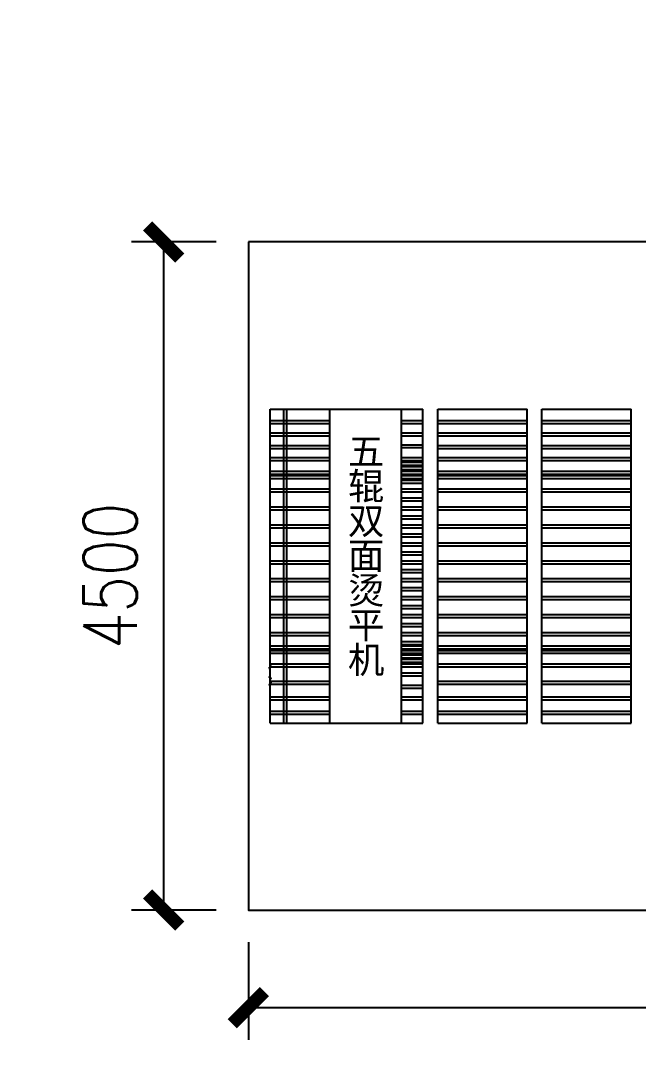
# Model space of a CAD drawing. Header units: millimetres. Extents: x 28866 to 196092, y 16567 to 68963.
# Drawn here: x 77608 to 81765, y 49413 to 56415 of the extents above; entities that cross this region are included whole.
import ezdxf

# ---------------------------------------------------------------- set-up
doc = ezdxf.new("R2010")
doc.units = ezdxf.units.MM
for name, color, linetype in [('font_blue', 142, 'Continuous'), ('font_grey', 254, 'Continuous'), ('green', 122, 'Continuous')]:
    doc.layers.add(name, color=color, linetype=linetype)
doc.styles.add('ROMANS', font='ROMANS.shx', dxfattribs={"width": 0.8, "bigfont": 'hhztxt.shx'})
doc.styles.get("Standard").update_dxf_attribs({"font": 'arial.ttf', "height": 200})
doc.dimstyles.new('dim1-150', dxfattribs={"dimscale": 180, "dimtxt": 2, "dimasz": 1.2, "dimexe": 1.2, "dimexo": 1.2, "dimgap": 1, "dimtad": 1, "dimdec": 0, "dimdsep": 46, "dimtxsty": 'ROMANS', "dimblk": 'ARCHTICK', "dimcen": 0, "dimadec": 0, "dimazin": 0, "dimtfac": 0.71, "dimtdec": 0, "dimtix": 1, "dimtmove": 0, "dimatfit": 3, "dimldrblk": 'ARCHTICK', "dimfxl": 0, "dimtolj": 1, "dimtzin": 0, "dimarcsym": 0})

# ---------------------------------------------------------------- blocks, each defined once
blk = doc.blocks.new('_ArchTick')
at = {"color": 0, "linetype": 'ByBlock', "const_width": 0.4}
blk.add_lwpolyline([(-0.5, -0.5), (0.5, 0.5)], dxfattribs=at)
blk = doc.blocks.new('*D39')
at = {"layer": 'Defpoints', "color": 0, "transparency": 16777216}
for p in [(79140.3, 54924.8), (78570, 50424.8), (79140.3, 50424.8)]:
    blk.add_point(p, dxfattribs=at)
at = {"layer": 'font_grey', "color": 0, "lineweight": -2, "transparency": 16777216}
for p, q in [((78924.3, 54924.8), (78354, 54924.8)), ((78570, 54924.8), (78570, 50424.8)), ((78924.3, 50424.8), (78354, 50424.8))]:
    blk.add_line(p, q, dxfattribs=at)
at = {"layer": 'font_grey', "color": 0, "lineweight": -2, "transparency": 16777216, "xscale": 216, "yscale": 216, "zscale": 216}
for p, rotation in [((78570, 54924.8), 90), ((78570, 50424.8), 270)]:
    blk.add_blockref('_ArchTick', p, dxfattribs=dict(at, rotation=rotation))
at = {"layer": 'font_grey', "color": 0, "transparency": 16777216, "insert": (78210, 52674.8), "char_height": 360, "attachment_point": 5, "rotation": 90, "style": 'ROMANS'}
blk.add_mtext('\\A1;4500', dxfattribs=at)
blk = doc.blocks.new('*D40')
at = {"layer": 'Defpoints', "color": 0, "transparency": 16777216}
for p in [(79140.3, 50424.8), (85840.3, 50424.8), (85840.3, 49767.5)]:
    blk.add_point(p, dxfattribs=at)
at = {"layer": 'font_grey', "color": 0, "lineweight": -2, "transparency": 16777216}
for p, q in [((79140.3, 50208.8), (79140.3, 49551.5)), ((85840.3, 50208.8), (85840.3, 49551.5)), ((79140.3, 49767.5), (85840.3, 49767.5))]:
    blk.add_line(p, q, dxfattribs=at)
at = {"layer": 'font_grey', "color": 0, "lineweight": -2, "transparency": 16777216, "xscale": 216, "yscale": 216, "zscale": 216, "rotation": 180}
blk.add_blockref('_ArchTick', (79140.3, 49767.5), dxfattribs=at)
at = {"layer": 'font_grey', "color": 0, "lineweight": -2, "transparency": 16777216, "xscale": 216, "yscale": 216, "zscale": 216}
blk.add_blockref('_ArchTick', (85840.3, 49767.5), dxfattribs=at)
at = {"layer": 'font_grey', "color": 0, "transparency": 16777216, "insert": (82490.3, 50127.5), "char_height": 360, "attachment_point": 5, "style": 'ROMANS'}
blk.add_mtext('\\A1;6700', dxfattribs=at)

msp = doc.modelspace()

# ---------------------------------------------------------------- hatches: boundary and pattern name
at = {"layer": 'font_grey'}
h = msp.add_hatch(dxfattribs=at)
h.set_pattern_fill('ANSI32', color=8, scale=40)
h.paths.add_polyline_path([(76417.2, 64343.2), (77612, 64343.2), (77612, 64883.2), (76417.2, 64883.2)], flags=9)
h.paths.add_polyline_path([(75304.3, 64343.2), (76224.9, 64343.2), (76224.9, 64883.2), (75304.3, 64883.2)], flags=9)
h.paths.add_polyline_path([(73917.2, 64343.2), (75112, 64343.2), (75112, 64883.2), (73917.2, 64883.2)], flags=9)
h.paths.add_polyline_path([(93981.5, 29818.6), (94570.6, 29818.6), (94570.6, 32040.1), (93981.5, 32040.1)], flags=9)
h.paths.add_polyline_path([(93981.5, 34818.6), (94570.6, 34818.6), (94570.6, 37040.1), (93981.5, 37040.1)], flags=9)
h.paths.add_polyline_path([(85393, 39314.8), (85746.5, 39314.8), (85746.5, 40177.7), (85393, 40177.7)], flags=9)
h.paths.add_polyline_path([(79750.6, 38798.3), (80104, 38798.3), (80104, 40666.9), (79750.6, 40666.9)], flags=9)
h.paths.add_polyline_path([(85393, 45824.6), (85746.5, 45824.6), (85746.5, 46687.6), (85393, 46687.6)], flags=9)
h.paths.add_polyline_path([(79750.6, 45308.2), (80104, 45308.2), (80104, 47176.8), (79750.6, 47176.8)], flags=9)
h.paths.add_polyline_path([(85393, 52318.1), (85746.5, 52318.1), (85746.5, 53181), (85393, 53181)], flags=9)
h.paths.add_polyline_path([(79750.6, 51801.6), (80104, 51801.6), (80104, 53670.2), (79750.6, 53670.2)], flags=9)
h.paths.add_polyline_path([(93981.5, 39818.6), (94570.6, 39818.6), (94570.6, 42040.1), (93981.5, 42040.1)], flags=9)
h.paths.add_polyline_path([(69497.9, 38643.9), (70083.7, 38643.9), (70083.7, 40325.1), (69497.9, 40325.1)], flags=9)
h.paths.add_polyline_path([(69497.9, 41979.3), (70083.7, 41979.3), (70083.7, 43660.6), (69497.9, 43660.6)], flags=9)
h.paths.add_polyline_path([(69497.9, 45650.5), (70083.7, 45650.5), (70083.7, 47331.8), (69497.9, 47331.8)], flags=9)
h.paths.add_polyline_path([(69497.9, 48985.9), (70083.7, 48985.9), (70083.7, 50667.2), (69497.9, 50667.2)], flags=9)
h.paths.add_polyline_path([(69497.9, 52343.7), (70083.7, 52343.7), (70083.7, 54025), (69497.9, 54025)], flags=9)
h.paths.add_polyline_path([(84534.4, 60474.8), (84534.4, 59700.5), (86454.9, 59700.5), (86454.9, 60474.8)], flags=9)
h.paths.add_polyline_path([(70146.9, 38769.4), (72063.1, 38769.4), (72063.1, 39541.5), (70146.9, 39541.5)], flags=9)
h.paths.add_polyline_path([(70146.9, 36469.4), (72063.1, 36469.4), (72063.1, 37241.5), (70146.9, 37241.5)], flags=9)
h.paths.add_polyline_path([(70146.9, 43369.4), (72063.1, 43369.4), (72063.1, 44141.5), (70146.9, 44141.5)], flags=9)
h.paths.add_polyline_path([(70146.9, 41069.4), (72063.1, 41069.4), (72063.1, 41841.5), (70146.9, 41841.5)], flags=9)
h.paths.add_polyline_path([(70146.9, 47969.4), (72063.1, 47969.4), (72063.1, 48741.5), (70146.9, 48741.5)], flags=9)
h.paths.add_polyline_path([(70146.9, 45669.4), (72063.1, 45669.4), (72063.1, 46441.5), (70146.9, 46441.5)], flags=9)
h.paths.add_polyline_path([(85283.2, 61870.6), (87199.4, 61870.6), (87199.4, 62642.7), (85283.2, 62642.7)], flags=9)
h.paths.add_polyline_path([(81606.9, 65061.2), (82381.2, 65061.2), (82381.2, 66981.8), (81606.9, 66981.8)], flags=9)
h.paths.add_polyline_path([(79106.9, 65061.2), (79881.2, 65061.2), (79881.2, 66981.8), (79106.9, 66981.8)], flags=9)
h.paths.add_polyline_path([(76606.9, 65061.2), (77381.2, 65061.2), (77381.2, 66981.8), (76606.9, 66981.8)], flags=9)
h.paths.add_polyline_path([(74067.8, 65061.2), (74842.1, 65061.2), (74842.1, 66981.8), (74067.8, 66981.8)], flags=9)
h.paths.add_polyline_path([(70146.9, 54869.4), (72063.1, 54869.4), (72063.1, 55641.5), (70146.9, 55641.5)], flags=9)
h.paths.add_polyline_path([(70146.9, 52569.4), (72063.1, 52569.4), (72063.1, 53341.5), (70146.9, 53341.5)], flags=9)
h.paths.add_polyline_path([(70146.9, 50269.4), (72063.1, 50269.4), (72063.1, 51041.5), (70146.9, 51041.5)], flags=9)

# ---------------------------------------------------------------- linework, layer by layer
at = {"layer": 'green'}
for p, q in [((79286.8, 51682.8), (79286.8, 53797.7)), ((79286.8, 53797.7), (79689.3, 53797.7)), ((79379.4, 51682.8), (79379.4, 53797.7)), ((79399.5, 51682.8), (79399.5, 53797.7)), ((79689.3, 53797.7), (80315.6, 53797.7)), ((79689.3, 51682.8), (79689.3, 53797.7)), ((80170.9, 51682.8), (80170.9, 53797.7)), ((80315.6, 51682.8), (80315.6, 53797.7)), ((80415.2, 51682.8), (80415.2, 53797.7)), ((80415.2, 53797.7), (81016.7, 53797.7)), ((81016.7, 51682.8), (81016.7, 53797.7)), ((81116.4, 51682.8), (81116.4, 53797.7)), ((81116.4, 53797.7), (81717.8, 53797.7)), ((81717.8, 51682.8), (81717.8, 53797.7)), ((79286.8, 53722.1), (79689.3, 53722.1)), ((80170.9, 53722.1), (80315.6, 53722.1)), ((80415.2, 53722.1), (81016.7, 53722.1)), ((81116.4, 53722.1), (81717.8, 53722.1)), ((79286.8, 53702), (79689.3, 53702)), ((79286.8, 53638.7), (79689.3, 53638.7)), ((79689.3, 51783.5), (79689.3, 53697)), ((80170.9, 53702), (80315.6, 53702)), ((80170.9, 53638.7), (80315.6, 53638.7)), ((80415.2, 53702), (81016.7, 53702)), ((80415.2, 53638.7), (81016.7, 53638.7)), ((81116.4, 53702), (81717.8, 53702)), ((81116.4, 53638.7), (81717.8, 53638.7)), ((81717.8, 51783.5), (81717.8, 53697)), ((79286.8, 53618.6), (79689.3, 53618.6)), ((80170.9, 53618.6), (80315.6, 53618.6)), ((80415.2, 53618.6), (81016.7, 53618.6)), ((81116.4, 53618.6), (81717.8, 53618.6)), ((79286.8, 53553.3), (79689.3, 53553.3)), ((79286.8, 53533.2), (79689.3, 53533.2)), ((80170.9, 53559.5), (80315.6, 53559.5)), ((80170.9, 53539.4), (80315.6, 53539.4)), ((80415.2, 53553.3), (81016.7, 53553.3)), ((80415.2, 53533.2), (81016.7, 53533.2)), ((81116.4, 53553.3), (81717.8, 53553.3)), ((81116.4, 53533.2), (81717.8, 53533.2)), ((79286.8, 53473.1), (79689.3, 53473.1)), ((79286.8, 53453), (79689.3, 53453)), ((80170.9, 53473.1), (80315.6, 53473.1)), ((80170.9, 53453), (80315.6, 53453)), ((80170.9, 53442.2), (80238, 53442.2)), ((80170.9, 53442.2), (80238, 53442.2)), ((80170.9, 53442.2), (80238, 53442.2)), ((80170.9, 53442.2), (80315.6, 53442.2)), ((80415.2, 53473.1), (81016.7, 53473.1)), ((80415.2, 53453), (81016.7, 53453)), ((81116.4, 53473.1), (81717.8, 53473.1)), ((81116.4, 53453), (81717.8, 53453)), ((79286.8, 53381.9), (79689.3, 53381.9)), ((79286.8, 53381.9), (79689.3, 53381.9)), ((79286.8, 53381.9), (79689.3, 53381.9)), ((79286.8, 53381.9), (79689.3, 53381.9)), ((79286.8, 53361.7), (79689.3, 53361.7)), ((79286.8, 53361.7), (79689.3, 53361.7)), ((79286.8, 53361.7), (79689.3, 53361.7)), ((79286.8, 53361.7), (79689.3, 53361.7)), ((80170.9, 53422.1), (80238, 53422.1)), ((80170.9, 53422.1), (80238, 53422.1)), ((80170.9, 53422.1), (80238, 53422.1)), ((80170.9, 53422.1), (80315.6, 53422.1)), ((80170.9, 53412.7), (80238, 53412.7)), ((80170.9, 53412.7), (80315.6, 53412.7)), ((80170.9, 53392.6), (80238, 53392.6)), ((80170.9, 53392.6), (80315.6, 53392.6)), ((80170.9, 53381.9), (80238, 53381.9)), ((80170.9, 53381.9), (80238, 53381.9)), ((80170.9, 53381.9), (80238, 53381.9)), ((80170.9, 53381.9), (80315.6, 53381.9)), ((80170.9, 53361.7), (80238, 53361.7)), ((80170.9, 53361.7), (80238, 53361.7)), ((80170.9, 53361.7), (80238, 53361.7)), ((80170.9, 53361.7), (80315.6, 53361.7)), ((80415.2, 53381.9), (81016.7, 53381.9)), ((80415.2, 53381.9), (81016.7, 53381.9)), ((80415.2, 53381.9), (81016.7, 53381.9)), ((80415.2, 53381.9), (81016.7, 53381.9)), ((80415.2, 53361.7), (81016.7, 53361.7)), ((80415.2, 53361.7), (81016.7, 53361.7)), ((80415.2, 53361.7), (81016.7, 53361.7)), ((80415.2, 53361.7), (81016.7, 53361.7)), ((81116.4, 53381.9), (81717.8, 53381.9)), ((81116.4, 53381.9), (81717.8, 53381.9)), ((81116.4, 53381.9), (81717.8, 53381.9)), ((81116.4, 53381.9), (81717.8, 53381.9)), ((81116.4, 53361.7), (81717.8, 53361.7)), ((81116.4, 53361.7), (81717.8, 53361.7)), ((81116.4, 53361.7), (81717.8, 53361.7)), ((81116.4, 53361.7), (81717.8, 53361.7)), ((79286.8, 53352.3), (79689.3, 53352.3)), ((79286.8, 53352.3), (79689.3, 53352.3)), ((79286.8, 53352.3), (79689.3, 53352.3)), ((79286.8, 53332.2), (79689.3, 53332.2)), ((79286.8, 53332.2), (79689.3, 53332.2)), ((79286.8, 53332.2), (79689.3, 53332.2)), ((80170.9, 53352.3), (80238, 53352.3)), ((80170.9, 53352.3), (80238, 53352.3)), ((80170.9, 53352.3), (80315.6, 53352.3)), ((80170.9, 53332.2), (80238, 53332.2)), ((80170.9, 53332.2), (80238, 53332.2)), ((80170.9, 53332.2), (80315.6, 53332.2)), ((80170.9, 53321.5), (80238, 53321.5)), ((80170.9, 53321.5), (80238, 53321.5)), ((80170.9, 53321.5), (80238, 53321.5)), ((80170.9, 53321.5), (80315.6, 53321.5)), ((80170.9, 53301.3), (80238, 53301.3)), ((80170.9, 53301.3), (80238, 53301.3)), ((80170.9, 53301.3), (80238, 53301.3)), ((80170.9, 53301.3), (80315.6, 53301.3)), ((80415.2, 53352.3), (81016.7, 53352.3)), ((80415.2, 53352.3), (81016.7, 53352.3)), ((80415.2, 53352.3), (81016.7, 53352.3)), ((80415.2, 53332.2), (81016.7, 53332.2)), ((80415.2, 53332.2), (81016.7, 53332.2)), ((80415.2, 53332.2), (81016.7, 53332.2)), ((81116.4, 53352.3), (81717.8, 53352.3)), ((81116.4, 53352.3), (81717.8, 53352.3)), ((81116.4, 53352.3), (81717.8, 53352.3)), ((81116.4, 53332.2), (81717.8, 53332.2)), ((81116.4, 53332.2), (81717.8, 53332.2)), ((81116.4, 53332.2), (81717.8, 53332.2)), ((79286.8, 53261.1), (79689.3, 53261.1)), ((79286.8, 53261.1), (79689.3, 53261.1)), ((79286.8, 53261.1), (79689.3, 53261.1)), ((79286.8, 53240.9), (79689.3, 53240.9)), ((79286.8, 53240.9), (79689.3, 53240.9)), ((79286.8, 53240.9), (79689.3, 53240.9)), ((80170.9, 53261.1), (80238, 53261.1)), ((80170.9, 53261.1), (80238, 53261.1)), ((80170.9, 53261.1), (80315.6, 53261.1)), ((80170.9, 53240.9), (80238, 53240.9)), ((80170.9, 53240.9), (80238, 53240.9)), ((80170.9, 53240.9), (80315.6, 53240.9)), ((80415.2, 53261.1), (81016.7, 53261.1)), ((80415.2, 53261.1), (81016.7, 53261.1)), ((80415.2, 53261.1), (81016.7, 53261.1)), ((80415.2, 53240.9), (81016.7, 53240.9)), ((80415.2, 53240.9), (81016.7, 53240.9)), ((80415.2, 53240.9), (81016.7, 53240.9)), ((81116.4, 53261.1), (81717.8, 53261.1)), ((81116.4, 53261.1), (81717.8, 53261.1)), ((81116.4, 53261.1), (81717.8, 53261.1)), ((81116.4, 53240.9), (81717.8, 53240.9)), ((81116.4, 53240.9), (81717.8, 53240.9)), ((81116.4, 53240.9), (81717.8, 53240.9)), ((80170.9, 53200.7), (80238, 53200.7)), ((80170.9, 53200.7), (80315.6, 53200.7)), ((80170.9, 53180.6), (80238, 53180.6)), ((80170.9, 53180.6), (80315.6, 53180.6)), ((79286.8, 53140.3), (79689.3, 53140.3)), ((79286.8, 53120.2), (79689.3, 53120.2)), ((80170.9, 53140.3), (80315.6, 53140.3)), ((80170.9, 53120.2), (80315.6, 53120.2)), ((80170.9, 53079.9), (80238, 53079.9)), ((80170.9, 53079.9), (80315.6, 53079.9)), ((80415.2, 53140.3), (81016.7, 53140.3)), ((80415.2, 53120.2), (81016.7, 53120.2)), ((81116.4, 53140.3), (81717.8, 53140.3)), ((81116.4, 53120.2), (81717.8, 53120.2)), ((79286.8, 53019.5), (79689.3, 53019.5)), ((79286.8, 53019.5), (79689.3, 53019.5)), ((79286.8, 53019.5), (79689.3, 53019.5)), ((80170.9, 53059.8), (80238, 53059.8)), ((80170.9, 53059.8), (80315.6, 53059.8)), ((80170.9, 53019.5), (80238, 53019.5)), ((80170.9, 53019.5), (80238, 53019.5)), ((80170.9, 53019.5), (80315.6, 53019.5)), ((80415.2, 53019.5), (81016.7, 53019.5)), ((80415.2, 53019.5), (81016.7, 53019.5)), ((80415.2, 53019.5), (81016.7, 53019.5)), ((81116.4, 53019.5), (81717.8, 53019.5)), ((81116.4, 53019.5), (81717.8, 53019.5)), ((81116.4, 53019.5), (81717.8, 53019.5)), ((79286.8, 52999.4), (79689.3, 52999.4)), ((79286.8, 52999.4), (79689.3, 52999.4)), ((79286.8, 52999.4), (79689.3, 52999.4)), ((80170.9, 52999.4), (80238, 52999.4)), ((80170.9, 52999.4), (80238, 52999.4)), ((80170.9, 52999.4), (80315.6, 52999.4)), ((80170.9, 52959.1), (80238, 52959.1)), ((80170.9, 52959.1), (80238, 52959.1)), ((80170.9, 52959.1), (80238, 52959.1)), ((80170.9, 52959.1), (80315.6, 52959.1)), ((80170.9, 52939), (80238, 52939)), ((80170.9, 52939), (80238, 52939)), ((80170.9, 52939), (80238, 52939)), ((80170.9, 52939), (80315.6, 52939)), ((80415.2, 52999.4), (81016.7, 52999.4)), ((80415.2, 52999.4), (81016.7, 52999.4)), ((80415.2, 52999.4), (81016.7, 52999.4)), ((81116.4, 52999.4), (81717.8, 52999.4)), ((81116.4, 52999.4), (81717.8, 52999.4)), ((81116.4, 52999.4), (81717.8, 52999.4)), ((79286.8, 52898.8), (79689.3, 52898.8)), ((79286.8, 52898.8), (79689.3, 52898.8)), ((79286.8, 52898.8), (79689.3, 52898.8)), ((79286.8, 52898.8), (79689.3, 52898.8)), ((79286.8, 52898.8), (79689.3, 52898.8)), ((79286.8, 52878.6), (79689.3, 52878.6)), ((79286.8, 52878.6), (79689.3, 52878.6)), ((79286.8, 52878.6), (79689.3, 52878.6)), ((79286.8, 52878.6), (79689.3, 52878.6)), ((79286.8, 52878.6), (79689.3, 52878.6)), ((80170.9, 52898.8), (80238, 52898.8)), ((80170.9, 52898.8), (80238, 52898.8)), ((80170.9, 52898.8), (80238, 52898.8)), ((80170.9, 52898.8), (80238, 52898.8)), ((80170.9, 52898.8), (80315.6, 52898.8)), ((80170.9, 52878.6), (80238, 52878.6)), ((80170.9, 52878.6), (80238, 52878.6)), ((80170.9, 52878.6), (80238, 52878.6)), ((80170.9, 52878.6), (80238, 52878.6)), ((80170.9, 52878.6), (80315.6, 52878.6)), ((80415.2, 52898.8), (81016.7, 52898.8)), ((80415.2, 52898.8), (81016.7, 52898.8)), ((80415.2, 52898.8), (81016.7, 52898.8)), ((80415.2, 52898.8), (81016.7, 52898.8)), ((80415.2, 52898.8), (81016.7, 52898.8)), ((80415.2, 52878.6), (81016.7, 52878.6)), ((80415.2, 52878.6), (81016.7, 52878.6)), ((80415.2, 52878.6), (81016.7, 52878.6)), ((80415.2, 52878.6), (81016.7, 52878.6)), ((80415.2, 52878.6), (81016.7, 52878.6)), ((81116.4, 52898.8), (81717.8, 52898.8)), ((81116.4, 52898.8), (81717.8, 52898.8)), ((81116.4, 52898.8), (81717.8, 52898.8)), ((81116.4, 52898.8), (81717.8, 52898.8)), ((81116.4, 52898.8), (81717.8, 52898.8)), ((81116.4, 52878.6), (81717.8, 52878.6)), ((81116.4, 52878.6), (81717.8, 52878.6)), ((81116.4, 52878.6), (81717.8, 52878.6)), ((81116.4, 52878.6), (81717.8, 52878.6)), ((81116.4, 52878.6), (81717.8, 52878.6)), ((80170.9, 52838.4), (80238, 52838.4)), ((80170.9, 52838.4), (80238, 52838.4)), ((80170.9, 52838.4), (80238, 52838.4)), ((80170.9, 52838.4), (80315.6, 52838.4)), ((80170.9, 52818.2), (80238, 52818.2)), ((80170.9, 52818.2), (80238, 52818.2)), ((80170.9, 52818.2), (80238, 52818.2)), ((80170.9, 52818.2), (80315.6, 52818.2)), ((79286.8, 52778), (79689.3, 52778)), ((79286.8, 52778), (79689.3, 52778)), ((79286.8, 52778), (79689.3, 52778)), ((79286.8, 52778), (79689.3, 52778)), ((79286.8, 52757.9), (79689.3, 52757.9)), ((79286.8, 52757.9), (79689.3, 52757.9)), ((79286.8, 52757.9), (79689.3, 52757.9)), ((79286.8, 52757.9), (79689.3, 52757.9)), ((80170.9, 52778), (80238, 52778)), ((80170.9, 52778), (80238, 52778)), ((80170.9, 52778), (80238, 52778)), ((80170.9, 52778), (80315.6, 52778)), ((80170.9, 52757.9), (80238, 52757.9)), ((80170.9, 52757.9), (80238, 52757.9)), ((80170.9, 52757.9), (80238, 52757.9)), ((80170.9, 52757.9), (80315.6, 52757.9)), ((80415.2, 52778), (81016.7, 52778)), ((80415.2, 52778), (81016.7, 52778)), ((80415.2, 52778), (81016.7, 52778)), ((80415.2, 52778), (81016.7, 52778)), ((80415.2, 52757.9), (81016.7, 52757.9)), ((80415.2, 52757.9), (81016.7, 52757.9)), ((80415.2, 52757.9), (81016.7, 52757.9)), ((80415.2, 52757.9), (81016.7, 52757.9)), ((81116.4, 52778), (81717.8, 52778)), ((81116.4, 52778), (81717.8, 52778)), ((81116.4, 52778), (81717.8, 52778)), ((81116.4, 52778), (81717.8, 52778)), ((81116.4, 52757.9), (81717.8, 52757.9)), ((81116.4, 52757.9), (81717.8, 52757.9)), ((81116.4, 52757.9), (81717.8, 52757.9)), ((81116.4, 52757.9), (81717.8, 52757.9)), ((79286.8, 52657.2), (79689.3, 52657.2)), ((79286.8, 52657.2), (79689.3, 52657.2)), ((80170.9, 52717.6), (80238, 52717.6)), ((80170.9, 52717.6), (80238, 52717.6)), ((80170.9, 52717.6), (80315.6, 52717.6)), ((80170.9, 52697.5), (80238, 52697.5)), ((80170.9, 52697.5), (80238, 52697.5)), ((80170.9, 52697.5), (80315.6, 52697.5)), ((80170.9, 52657.2), (80238, 52657.2)), ((80170.9, 52657.2), (80315.6, 52657.2)), ((80415.2, 52657.2), (81016.7, 52657.2)), ((80415.2, 52657.2), (81016.7, 52657.2)), ((81116.4, 52657.2), (81717.8, 52657.2)), ((81116.4, 52657.2), (81717.8, 52657.2)), ((79286.8, 52637.1), (79689.3, 52637.1)), ((79286.8, 52637.1), (79689.3, 52637.1)), ((80170.9, 52637.1), (80238, 52637.1)), ((80170.9, 52637.1), (80315.6, 52637.1)), ((80170.9, 52596.8), (80315.6, 52596.8)), ((80415.2, 52637.1), (81016.7, 52637.1)), ((80415.2, 52637.1), (81016.7, 52637.1)), ((81116.4, 52637.1), (81717.8, 52637.1)), ((81116.4, 52637.1), (81717.8, 52637.1)), ((79286.8, 52536.4), (79689.3, 52536.4)), ((79286.8, 52536.4), (79689.3, 52536.4)), ((79286.8, 52516.3), (79689.3, 52516.3)), ((79286.8, 52516.3), (79689.3, 52516.3)), ((80170.9, 52576.7), (80315.6, 52576.7)), ((80170.9, 52536.4), (80238, 52536.4)), ((80170.9, 52536.4), (80315.6, 52536.4)), ((80170.9, 52516.3), (80238, 52516.3)), ((80170.9, 52516.3), (80315.6, 52516.3)), ((80415.2, 52536.4), (81016.7, 52536.4)), ((80415.2, 52536.4), (81016.7, 52536.4)), ((80415.2, 52516.3), (81016.7, 52516.3)), ((80415.2, 52516.3), (81016.7, 52516.3)), ((81116.4, 52536.4), (81717.8, 52536.4)), ((81116.4, 52536.4), (81717.8, 52536.4)), ((81116.4, 52516.3), (81717.8, 52516.3)), ((81116.4, 52516.3), (81717.8, 52516.3)), ((80170.9, 52476.1), (80238, 52476.1)), ((80170.9, 52476.1), (80238, 52476.1)), ((80170.9, 52476.1), (80315.6, 52476.1)), ((80170.9, 52455.9), (80238, 52455.9)), ((80170.9, 52455.9), (80238, 52455.9)), ((80170.9, 52455.9), (80315.6, 52455.9)), ((79286.8, 52415.7), (79689.3, 52415.7)), ((79286.8, 52415.7), (79689.3, 52415.7)), ((79286.8, 52415.7), (79689.3, 52415.7)), ((79286.8, 52415.7), (79689.3, 52415.7)), ((79286.8, 52395.5), (79689.3, 52395.5)), ((79286.8, 52395.5), (79689.3, 52395.5)), ((79286.8, 52395.5), (79689.3, 52395.5)), ((79286.8, 52395.5), (79689.3, 52395.5)), ((80170.9, 52415.7), (80238, 52415.7)), ((80170.9, 52415.7), (80238, 52415.7)), ((80170.9, 52415.7), (80238, 52415.7)), ((80170.9, 52415.7), (80315.6, 52415.7)), ((80170.9, 52395.5), (80238, 52395.5)), ((80170.9, 52395.5), (80238, 52395.5)), ((80170.9, 52395.5), (80238, 52395.5)), ((80170.9, 52395.5), (80315.6, 52395.5)), ((80415.2, 52415.7), (81016.7, 52415.7)), ((80415.2, 52415.7), (81016.7, 52415.7)), ((80415.2, 52415.7), (81016.7, 52415.7)), ((80415.2, 52415.7), (81016.7, 52415.7)), ((80415.2, 52395.5), (81016.7, 52395.5)), ((80415.2, 52395.5), (81016.7, 52395.5)), ((80415.2, 52395.5), (81016.7, 52395.5)), ((80415.2, 52395.5), (81016.7, 52395.5)), ((81116.4, 52415.7), (81717.8, 52415.7)), ((81116.4, 52415.7), (81717.8, 52415.7)), ((81116.4, 52415.7), (81717.8, 52415.7)), ((81116.4, 52415.7), (81717.8, 52415.7)), ((81116.4, 52395.5), (81717.8, 52395.5)), ((81116.4, 52395.5), (81717.8, 52395.5)), ((81116.4, 52395.5), (81717.8, 52395.5)), ((81116.4, 52395.5), (81717.8, 52395.5)), ((80170.9, 52355.3), (80238, 52355.3)), ((80170.9, 52355.3), (80238, 52355.3)), ((80170.9, 52355.3), (80238, 52355.3)), ((80170.9, 52355.3), (80238, 52355.3)), ((80170.9, 52355.3), (80315.6, 52355.3)), ((80170.9, 52335.2), (80238, 52335.2)), ((80170.9, 52335.2), (80238, 52335.2)), ((80170.9, 52335.2), (80238, 52335.2)), ((80170.9, 52335.2), (80238, 52335.2)), ((80170.9, 52335.2), (80315.6, 52335.2)), ((79286.8, 52294.9), (79689.3, 52294.9)), ((79286.8, 52294.9), (79689.3, 52294.9)), ((79286.8, 52294.9), (79689.3, 52294.9)), ((79286.8, 52294.9), (79689.3, 52294.9)), ((79286.8, 52274.8), (79689.3, 52274.8)), ((79286.8, 52274.8), (79689.3, 52274.8)), ((79286.8, 52274.8), (79689.3, 52274.8)), ((79286.8, 52274.8), (79689.3, 52274.8)), ((80170.9, 52294.9), (80238, 52294.9)), ((80170.9, 52294.9), (80238, 52294.9)), ((80170.9, 52294.9), (80238, 52294.9)), ((80170.9, 52294.9), (80315.6, 52294.9)), ((80170.9, 52274.8), (80238, 52274.8)), ((80170.9, 52274.8), (80238, 52274.8)), ((80170.9, 52274.8), (80238, 52274.8)), ((80170.9, 52274.8), (80315.6, 52274.8)), ((80170.9, 52234.5), (80238, 52234.5)), ((80170.9, 52234.5), (80238, 52234.5)), ((80170.9, 52234.5), (80238, 52234.5)), ((80170.9, 52234.5), (80315.6, 52234.5)), ((80415.2, 52294.9), (81016.7, 52294.9)), ((80415.2, 52294.9), (81016.7, 52294.9)), ((80415.2, 52294.9), (81016.7, 52294.9)), ((80415.2, 52294.9), (81016.7, 52294.9)), ((80415.2, 52274.8), (81016.7, 52274.8)), ((80415.2, 52274.8), (81016.7, 52274.8)), ((80415.2, 52274.8), (81016.7, 52274.8)), ((80415.2, 52274.8), (81016.7, 52274.8)), ((81116.4, 52294.9), (81717.8, 52294.9)), ((81116.4, 52294.9), (81717.8, 52294.9)), ((81116.4, 52294.9), (81717.8, 52294.9)), ((81116.4, 52294.9), (81717.8, 52294.9)), ((81116.4, 52274.8), (81717.8, 52274.8)), ((81116.4, 52274.8), (81717.8, 52274.8)), ((81116.4, 52274.8), (81717.8, 52274.8)), ((81116.4, 52274.8), (81717.8, 52274.8)), ((79286.8, 52203.6), (79689.3, 52203.6)), ((79286.8, 52183.5), (79689.3, 52183.5)), ((79286.8, 52174.1), (79689.3, 52174.1)), ((79286.8, 52174.1), (79689.3, 52174.1)), ((79286.8, 52174.1), (79689.3, 52174.1)), ((80170.9, 52214.4), (80238, 52214.4)), ((80170.9, 52214.4), (80238, 52214.4)), ((80170.9, 52214.4), (80238, 52214.4)), ((80170.9, 52214.4), (80315.6, 52214.4)), ((80170.9, 52203.6), (80315.6, 52203.6)), ((80170.9, 52183.5), (80315.6, 52183.5)), ((80170.9, 52174.1), (80238, 52174.1)), ((80170.9, 52174.1), (80238, 52174.1)), ((80170.9, 52174.1), (80315.6, 52174.1)), ((80415.2, 52203.6), (81016.7, 52203.6)), ((80415.2, 52183.5), (81016.7, 52183.5)), ((80415.2, 52174.1), (81016.7, 52174.1)), ((80415.2, 52174.1), (81016.7, 52174.1)), ((80415.2, 52174.1), (81016.7, 52174.1)), ((81116.4, 52203.6), (81717.8, 52203.6)), ((81116.4, 52183.5), (81717.8, 52183.5)), ((81116.4, 52174.1), (81717.8, 52174.1)), ((81116.4, 52174.1), (81717.8, 52174.1)), ((81116.4, 52174.1), (81717.8, 52174.1)), ((79286.8, 52154), (79689.3, 52154)), ((79286.8, 52154), (79689.3, 52154)), ((79286.8, 52154), (79689.3, 52154)), ((80170.9, 52154), (80238, 52154)), ((80170.9, 52154), (80238, 52154)), ((80170.9, 52154), (80315.6, 52154)), ((80170.9, 52143.3), (80315.6, 52143.3)), ((80170.9, 52123.1), (80315.6, 52123.1)), ((80170.9, 52113.7), (80238, 52113.7)), ((80170.9, 52113.7), (80315.6, 52113.7)), ((80170.9, 52093.6), (80238, 52093.6)), ((80170.9, 52093.6), (80315.6, 52093.6)), ((80415.2, 52154), (81016.7, 52154)), ((80415.2, 52154), (81016.7, 52154)), ((80415.2, 52154), (81016.7, 52154)), ((81116.4, 52154), (81717.8, 52154)), ((81116.4, 52154), (81717.8, 52154)), ((81116.4, 52154), (81717.8, 52154)), ((79286.8, 52082.9), (79689.3, 52082.9)), ((79286.8, 52062.7), (79689.3, 52062.7)), ((80170.9, 52082.9), (80315.6, 52082.9)), ((80170.9, 52062.7), (80315.6, 52062.7)), ((80415.2, 52082.9), (81016.7, 52082.9)), ((80415.2, 52062.7), (81016.7, 52062.7)), ((81116.4, 52082.9), (81717.8, 52082.9)), ((81116.4, 52062.7), (81717.8, 52062.7)), ((79286.8, 51966.1), (79689.3, 51966.1)), ((80170.9, 52022.5), (80315.6, 52022.5)), ((80170.9, 52002.4), (80315.6, 52002.4)), ((80415.2, 51966.1), (81016.7, 51966.1)), ((81116.4, 51966.1), (81717.8, 51966.1)), ((79286.8, 51945.9), (79689.3, 51945.9)), ((80170.9, 51940.5), (80315.6, 51940.5)), ((80170.9, 51920.3), (80315.6, 51920.3)), ((80415.2, 51945.9), (81016.7, 51945.9)), ((81116.4, 51945.9), (81717.8, 51945.9)), ((79286.8, 51861.5), (79689.3, 51861.5)), ((79286.8, 51841.3), (79689.3, 51841.3)), ((80170.9, 51861.5), (80315.6, 51861.5)), ((80170.9, 51841.3), (80315.6, 51841.3)), ((80415.2, 51861.5), (81016.7, 51861.5)), ((80415.2, 51841.3), (81016.7, 51841.3)), ((81116.4, 51861.5), (81717.8, 51861.5)), ((81116.4, 51841.3), (81717.8, 51841.3)), ((79286.8, 51765.2), (79689.3, 51765.2)), ((79286.8, 51745.1), (79689.3, 51745.1)), ((80170.9, 51765.2), (80315.6, 51765.2)), ((80170.9, 51745.1), (80315.6, 51745.1)), ((80415.2, 51765.2), (81016.7, 51765.2)), ((80415.2, 51745.1), (81016.7, 51745.1)), ((81116.4, 51765.2), (81717.8, 51765.2)), ((81116.4, 51745.1), (81717.8, 51745.1)), ((79286.8, 51682.8), (79689.3, 51682.8)), ((79689.3, 51682.8), (80315.6, 51682.8)), ((80415.2, 51682.8), (81016.7, 51682.8)), ((81116.4, 51682.8), (81717.8, 51682.8))]:
    msp.add_line(p, q, dxfattribs=at)
msp.add_lwpolyline([(79140.3, 54924.8), (79140.3, 50424.8), (85840.3, 50424.8), (85840.3, 54924.8)], close=True, dxfattribs=at)
at = {"layer": 'green', "linetype": 'Continuous', "lineweight": 30, "ltscale": 0.2, "flags": 128}
for points in [[(79279.3, 52054.1), (79280.6, 52054.2), (79281.9, 52054.6), (79283.2, 52055.2), (79284.5, 52056.1), (79285.6, 52057.2), (79286.7, 52058.6), (79287.7, 52060.1), (79288.5, 52061.8), (79289.2, 52063.7), (79289.8, 52065.7), (79290.2, 52067.7), (79290.4, 52069.9), (79290.5, 52072)], [(79290.5, 51978.8), (79290.4, 51980.9), (79290.2, 51983.1), (79289.8, 51985.2), (79289.2, 51987.1), (79288.5, 51989), (79287.7, 51990.7), (79286.7, 51992.2), (79285.6, 51993.6), (79284.5, 51994.7), (79283.2, 51995.6), (79281.9, 51996.2), (79280.6, 51996.6), (79279.3, 51996.8)], [(79279.3, 51940.7), (79280.6, 51940.8), (79281.9, 51941.2), (79283.2, 51941.8), (79284.5, 51942.7), (79285.6, 51943.9), (79286.7, 51945.2), (79287.7, 51946.7), (79288.5, 51948.4), (79289.2, 51950.3), (79289.8, 51952.3), (79290.2, 51954.3), (79290.4, 51956.5), (79290.5, 51958.6)]]:
    msp.add_lwpolyline(points, dxfattribs=at)
at = {"layer": 'green', "linetype": 'Continuous', "lineweight": 30, "ltscale": 0.2, "extrusion": (0, 0, -1)}
for centre, major_axis, start_param, end_param in [((79279.2, 52072), (0, -18.3), -1.570796, 0), ((79279.2, 51978.8), (0, 18.3), 0, 1.570796), ((79279.2, 51958.6), (0, -18.3), -1.570796, 0)]:
    msp.add_ellipse(centre, major_axis=major_axis, ratio=0.625304, start_param=start_param, end_param=end_param, dxfattribs=at)

# ---------------------------------------------------------------- texts
at = {"layer": 'font_blue', "insert": (79810.6, 53604.1), "char_height": 180, "attachment_point": 1, "line_spacing_factor": 0.78}
msp.add_mtext_dynamic_manual_height_columns('{\\fSimSun|b0|i0|c134|p2;五辊双面烫平机}', width=347.552, gutter_width=1000, heights=[0], dxfattribs=at)

# ---------------------------------------------------------------- dimensions: what is measured, and where the dimension line sits
at = {"layer": 'font_grey'}
dim = msp.add_aligned_dim(p1=(79140.3, 54924.8), p2=(79140.3, 50424.8), distance=-570.4, dimstyle='dim1-150', dxfattribs=at)
dim.commit()
dim.dimension.update_dxf_attribs({"geometry": '*D39', "text_midpoint": (78210, 52674.8)})
dim = msp.add_linear_dim(base=(85840.3, 49767.5), p1=(79140.3, 50424.8), p2=(85840.3, 50424.8), angle=0, dimstyle='dim1-150', dxfattribs=at)
dim.commit()
dim.dimension.update_dxf_attribs({"geometry": '*D40', "text_midpoint": (82490.3, 49767.5), "dimtype": 161})

doc.saveas('drawing.dxf')
